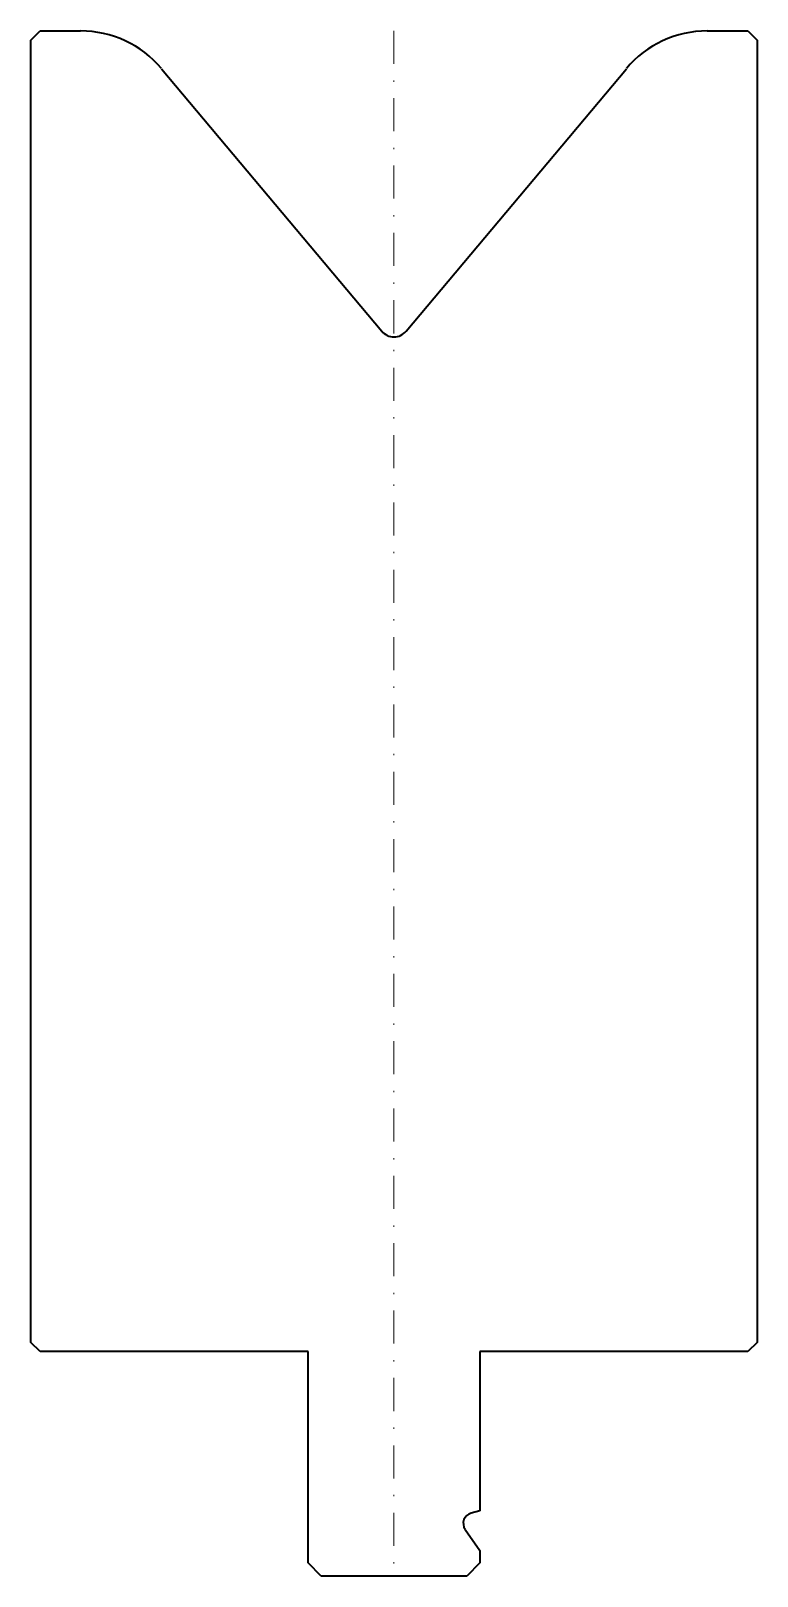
# Model space of a CAD drawing. Header units: millimetres. Extents: x -27 to 28, y -117 to 0.
import ezdxf

# ---------------------------------------------------------------- set-up
doc = ezdxf.new("R2010")
doc.units = ezdxf.units.MM
doc.header["$LTSCALE"] = 5
doc.linetypes.add('AUSGEZOGEN', pattern=[0])
doc.linetypes.add('DASHDOT', pattern=[1, 0.5, -0.25, 0, -0.25])
doc.layers.add('2', color=7, linetype='Continuous')
doc.layers.add('5', color=3, linetype='Continuous', true_color=0x00ff00)

msp = doc.modelspace()

# ---------------------------------------------------------------- linework, layer by layer
at = {"layer": '2', "color": 7, "linetype": 'AUSGEZOGEN', "lineweight": 35}
for p, q in [((-27.5, -0.7), (-26.8, 0)), ((-26.8, 0), (-23.73, 0)), ((23.73, 0), (26.8, 0)), ((26.8, 0), (27.5, -0.7)), ((-27.5, -99.3), (-27.5, -0.7)), ((27.5, -0.7), (27.5, -99.3)), ((-17.6, -2.86), (-0.91, -22.74)), ((0.92, -22.74), (17.61, -2.86)), ((-26.8, -100), (-27.5, -99.3)), ((27.5, -99.3), (26.8, -100)), ((-6.5, -100), (-26.8, -100)), ((-6.5, -116), (-6.5, -100)), ((26.8, -100), (6.5, -100)), ((6.5, -100), (6.5, -112.05)), ((6.5, -112.05), (5.84, -112.23)), ((5.39, -113.46), (6.5, -115.05)), ((6.5, -115.05), (6.5, -116)), ((-5.5, -117), (-6.5, -116)), ((5.51, -117), (-5.5, -117)), ((6.5, -116), (5.51, -117))]:
    msp.add_line(p, q, dxfattribs=at)
for centre, radius, start, end in [((-23.73, -8), 8, 40, 90), ((23.73, -8), 8, 90, 140), ((0, -21.97), 1.2, 220, 320), ((6.05, -113), 0.8, 105, 215)]:
    msp.add_arc(centre, radius, start, end, dxfattribs=at)
at = {"layer": '5', "color": 3, "linetype": 'DASHDOT', "lineweight": 18, "true_color": 0x00ff00}
msp.add_line((0, 0), (0, -117), dxfattribs=at)

doc.saveas('drawing.dxf')
